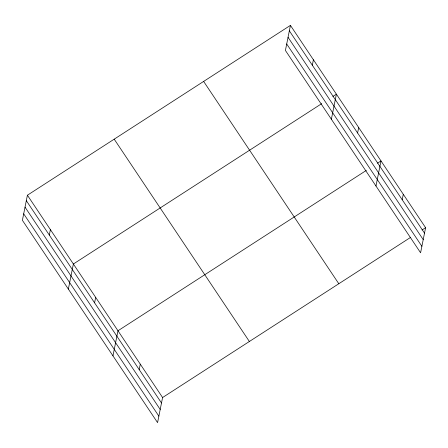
<?xml version="1.0" encoding="UTF-8"?>
<svg xmlns="http://www.w3.org/2000/svg" width="448" height="448" viewBox="0 0 448 448"><rect width="100%" height="100%" fill="white"/><g stroke="black" fill="none" stroke-linecap="round" stroke-linejoin="round"><path stroke-width="0.67" d="M27.412 195.216L22.4 220.31L157.573 422.626L162.585 397.538L27.412 195.216L290.427 25.374L425.6 227.69L420.588 252.784L285.415 50.462L290.427 25.374M49.308 235.054L50.394 229.611M68.359 289.094L73.371 264.006L321.726 103.628M94.59 302.831L95.676 297.388M112.963 355.863L117.981 330.77L366.33 170.397M139.194 369.594L140.286 364.151M312.318 65.212L313.404 59.769M331.374 119.252L336.386 94.164L332.87 96.432M357.599 132.989L358.691 127.546M375.978 186.021L380.99 160.927L377.474 163.201M402.209 199.752L403.295 194.309M162.585 397.538L410.351 237.541M422.083 229.964L425.6 227.69M289.341 30.817L424.514 233.139M288.042 37.302L423.214 239.618M286.709 43.982L421.882 246.299M203.633 81.418L338.806 283.741M114.206 139.166L249.379 341.488M26.326 200.659L161.498 402.982M25.032 207.144L160.205 409.461M23.694 213.825L158.866 416.142"/></g></svg>
